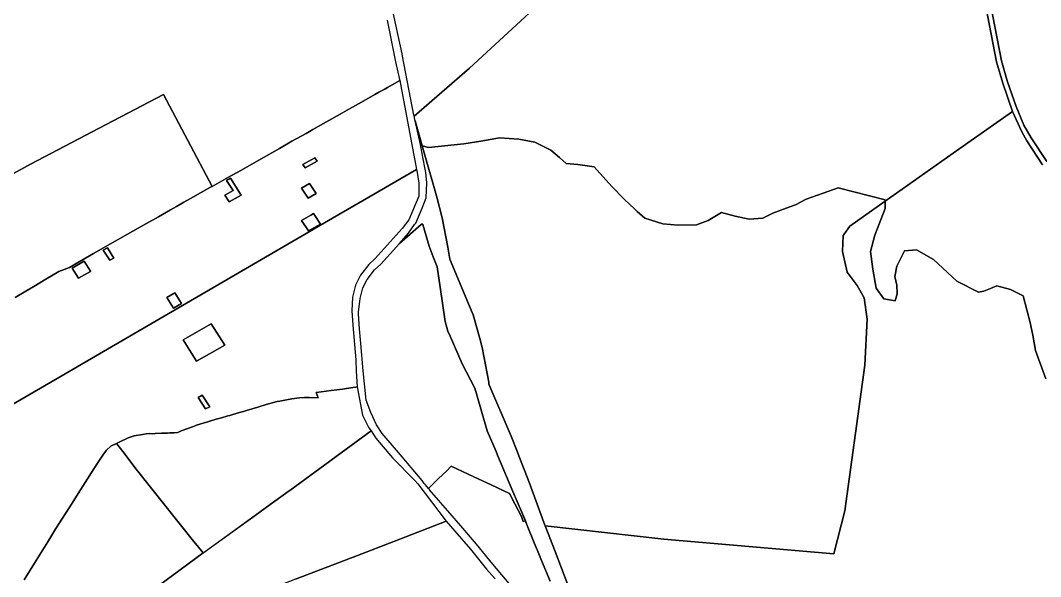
# Model space of a CAD drawing. Header units: metres. Extents: x 3 to 1005126, y 39 to 4383651.
# Drawn here: x 477771 to 479340, y 4367802 to 4368658 of the extents above; entities that cross this region are included whole.
import ezdxf

# ---------------------------------------------------------------- set-up
doc = ezdxf.new("R2010")
doc.units = ezdxf.units.M
doc.header["$MEASUREMENT"] = 0
doc.layers.add('TM_Llucmajor', color=7, linetype='Continuous')

msp = doc.modelspace()

# ---------------------------------------------------------------- linework, layer by layer
at = {"layer": 'TM_Llucmajor', "linetype": 'Continuous', "flags": 128}
for points in [[(478815.4, 4368911), (478461.6, 4368584.1), (478376.5, 4368510.1), (478376.3, 4368511.1), (478376.1, 4368511.9), (478358.7, 4368602.6), (478358, 4368606.3), (478341.9, 4368678.8)], [(479255.6, 4368678.9), (479272.3, 4368593.7), (479281.8, 4368560.9), (479296.8, 4368517.4), (479214.4, 4368459.2), (479101, 4368379.2), (479101, 4368381.3), (479028.6, 4368400.1), (479005.5, 4368391.5), (478979.3, 4368382.7), (478963, 4368373.6), (478948.6, 4368368.5), (478928, 4368360.9), (478913, 4368353.4), (478891.6, 4368351.8), (478870.5, 4368356.5), (478849.4, 4368361.8), (478828.5, 4368349.7), (478811, 4368343), (478782.7, 4368342.3), (478759.2, 4368344.6), (478731.4, 4368353.2), (478719.5, 4368363.7), (478716, 4368367), (478699.7, 4368382.5), (478680.4, 4368402), (478653.6, 4368432.1), (478628, 4368435.6), (478610.4, 4368437.3), (478600, 4368446.8), (478586.7, 4368458), (478562.1, 4368470.1), (478537.3, 4368475), (478507.7, 4368476.7), (478479, 4368471.6), (478452.7, 4368467.5), (478398.6, 4368462.1), (478389, 4368464.7), (478378.1, 4368503), (478377.7, 4368504.6), (478376.9, 4368508.2), (478376.5, 4368510.1), (478461.6, 4368584.1), (478461.6, 4368584.1), (478815.4, 4368911)], [(479349.5, 4368440.3), (479325.5, 4368476.7), (479314.5, 4368496.2), (479302.3, 4368524.9), (479289.4, 4368563.3), (479280.1, 4368595.6), (479252.6, 4368735.9)], [(479252.6, 4368735.9), (479280.1, 4368595.6), (479289.4, 4368563.3), (479302.3, 4368524.9), (479314.5, 4368496.2), (479325.5, 4368476.7), (479349.5, 4368440.3)], [(479343.1, 4368435.4), (479318.7, 4368472.5), (479311, 4368486), (479296.8, 4368517.4), (479281.8, 4368560.9), (479272.3, 4368593.7), (479255.6, 4368678.9)], [(478335, 4368657.9), (478343.6, 4368614.2), (478347.6, 4368594.1), (478354, 4368566.8), (478354.3, 4368564.9), (478335.5, 4368554.4), (478330.3, 4368551.4), (478326.1, 4368549.1), (478322.3, 4368547), (478316.2, 4368543.5), (478295.3, 4368531.8), (478277.1, 4368521.5), (478269.7, 4368517.5), (478262.4, 4368513.2), (478245.2, 4368503.5), (478220.7, 4368489.7), (478210.1, 4368483.7), (478188.5, 4368471.6), (478169.2, 4368460.6), (478133.7, 4368440.3), (478105, 4368424.2), (478094.4, 4368418.4), (478065.5, 4368402.1), (478065.5, 4368402.1), (477990.8, 4368543.7), (477902.7, 4368497.4), (477786.3, 4368436.4), (477723.3, 4368401.8)], [(477762.5, 4368231.1), (477779.1, 4368240.9), (477791.2, 4368248.2), (477810.1, 4368259.4), (477829.7, 4368271.1), (477846.3, 4368277.5), (477861.1, 4368286.1), (477883.4, 4368299.1), (477916.5, 4368317.8), (477943.5, 4368333), (477963.8, 4368344.5), (477983.1, 4368355.5), (478001.6, 4368365.9), (478010.8, 4368371.1), (478022.3, 4368377.7), (478032.5, 4368383.4), (478063.3, 4368400.9), (478065.5, 4368402.1), (478094.4, 4368418.4), (478105, 4368424.2), (478133.7, 4368440.3), (478169.2, 4368460.6), (478188.5, 4368471.6), (478210.1, 4368483.7), (478220.7, 4368489.7), (478245.2, 4368503.5), (478262.4, 4368513.2), (478269.7, 4368517.5), (478277.1, 4368521.5), (478295.3, 4368531.8), (478316.2, 4368543.5), (478322.3, 4368547), (478326.1, 4368549.1), (478330.3, 4368551.4), (478335.5, 4368554.4), (478354.3, 4368564.9), (478380.1, 4368428.4), (478306.9, 4368385.8), (478250.7, 4368353.1), (477857.9, 4368124.4), (477827.5, 4368106.7), (477807.8, 4368095.2), (477741.9, 4368056.8)], [(477723.3, 4368401.8), (477786.3, 4368436.4), (477902.7, 4368497.4), (477990.8, 4368543.7), (478065.5, 4368402.1), (478063.3, 4368400.9), (478032.5, 4368383.4), (478022.3, 4368377.7), (478010.8, 4368371.1), (478001.6, 4368365.9), (477983.1, 4368355.5), (477963.8, 4368344.5), (477943.5, 4368333), (477916.5, 4368317.8), (477883.4, 4368299.1), (477861.1, 4368286.1), (477846.3, 4368277.5), (477829.7, 4368271.1), (477810.1, 4368259.4), (477791.2, 4368248.2), (477779.1, 4368240.9), (477762.5, 4368231.1)], [(479348.4, 4368106), (479332.1, 4368149.4), (479327.9, 4368173.1), (479325.3, 4368187.4), (479324.7, 4368190.8), (479313.4, 4368233.6), (479303.9, 4368238.4), (479296.7, 4368242), (479293.9, 4368243.4), (479272.6, 4368248.9), (479263.1, 4368245.2), (479263.1, 4368245.2), (479252.8, 4368241.1), (479244.4, 4368239.2), (479211.2, 4368256.1), (479175.3, 4368289.8), (479149.1, 4368304.3), (479130.9, 4368302.8), (479119, 4368279.4), (479116, 4368263.2), (479118.7, 4368250.1), (479119.5, 4368236.6), (479116.5, 4368226), (479099.1, 4368229.3), (479087.2, 4368245.5), (479081.8, 4368274.9), (479078.6, 4368302.1), (479085, 4368327.2), (479100.8, 4368368.3), (479101, 4368379.2), (479214.4, 4368459.2), (479296.8, 4368517.4), (479311, 4368486), (479318.7, 4368472.5), (479343.1, 4368435.4)], [(478585.6, 4367794.5), (478572.5, 4367826.2), (478566, 4367841.8), (478565.1, 4367843.9), (478561.2, 4367853.5), (478549.3, 4367882.9), (478541.7, 4367901.7), (478528.2, 4367932.7), (478504.8, 4367988.7), (478502.5, 4367994.1), (478489, 4368026.1), (478472.5, 4368083.1), (478470, 4368091.8), (478450.2, 4368129.1), (478431.8, 4368171.4), (478428.2, 4368179.5), (478424, 4368194.2), (478416.5, 4368246.9), (478411.9, 4368278.5), (478405.9, 4368293.9), (478399.5, 4368309.9), (478390, 4368343.3), (478389.6, 4368343.8), (478389.1, 4368344.1), (478388.9, 4368344.2), (478388.6, 4368344.2), (478388, 4368344.1), (478387.5, 4368343.9), (478387.1, 4368343.3), (478354, 4368314.5), (478354, 4368314.5), (478368, 4368329.9), (478377.2, 4368343.4), (478378.8, 4368345.8), (478388.6, 4368368.4), (478395, 4368384.7), (478396, 4368407.7), (478394.2, 4368423.6), (478393.6, 4368428.6), (478390, 4368447.3), (478386.2, 4368466.7), (478378.1, 4368503), (478389, 4368464.7), (478410.6, 4368387.7), (478419.7, 4368354), (478428.1, 4368308.7), (478431.6, 4368289.9), (478460.3, 4368221.5), (478467.4, 4368204.6), (478477.3, 4368167.9), (478481.1, 4368154.1), (478491.1, 4368100.9), (478491.5, 4368097.6), (478525.6, 4368017.8), (478535.3, 4367992.9), (478537.5, 4367987.5), (478553.9, 4367945.3), (478577.4, 4367880.7), (478577.8, 4367879.7), (478593.2, 4367840), (478613, 4367789.1)], [(477741.9, 4368056.8), (477807.8, 4368095.2), (477827.5, 4368106.7), (477857.9, 4368124.4), (478250.7, 4368353.1), (478306.9, 4368385.8), (478380.1, 4368428.4), (478380.4, 4368426.5), (478383.9, 4368407.2), (478383.5, 4368387.3), (478368.2, 4368350.8), (478358, 4368337.2), (478316.4, 4368291.1), (478306.5, 4368281.8), (478293.8, 4368265.5), (478286.3, 4368250.3), (478281.5, 4368231.5), (478280.8, 4368210.5), (478281.9, 4368188.3), (478286.9, 4368135.1), (478287.2, 4368117.8), (478288.7, 4368093.8), (478288.8, 4368093.5), (478286.5, 4368093.2), (478282.2, 4368092.5), (478266.4, 4368090.2), (478249, 4368088.2), (478225.9, 4368085), (478228.8, 4368076.5), (478215.1, 4368077.4), (478207.8, 4368077.4), (478200, 4368076.6), (478188.4, 4368075.3), (478180.3, 4368073.8), (478169.8, 4368071.6), (478165.7, 4368071), (478149, 4368066.2), (478136.1, 4368062.3), (478118.5, 4368057.2), (478114.1, 4368055.8), (478107.7, 4368054.2), (478097.7, 4368051.1), (478092.8, 4368049.6), (478090, 4368048.9), (478079.9, 4368045.8), (478072.1, 4368043.8), (478060.6, 4368040.4), (478052, 4368037.8), (478041.9, 4368034.4), (478037.1, 4368032.7), (478018.3, 4368025.7), (478012.9, 4368023.6), (478007.3, 4368022.6), (478000.8, 4368022.6), (477997.1, 4368022.3), (477988, 4368022.4), (477977.9, 4368022), (477974.2, 4368021.5), (477969.4, 4368021.6), (477964, 4368021.2), (477958.6, 4368020.5), (477945.9, 4368018.1), (477936.5, 4368015.3), (477922.5, 4368008.4), (477909.8, 4368002.2), (477903.4, 4367996), (477897.4, 4367988.7), (477890.5, 4367977.9), (477883.7, 4367967.3), (477866.8, 4367940.9), (477859.4, 4367929.6), (477850.3, 4367914.8), (477825.5, 4367875.6), (477820.9, 4367868), (477812.8, 4367855.3), (477792.2, 4367822.3), (477776.3, 4367796.7)], [(478613, 4367789.1), (478593.2, 4367840), (478577.8, 4367879.7), (478577.8, 4367879.7), (478760.5, 4367859.2), (479022.1, 4367836.6), (479039.2, 4367902.7), (479069.6, 4368127), (479073.3, 4368197.8), (479068.8, 4368230.4), (479057.9, 4368249.4), (479042.3, 4368270), (479035.6, 4368302.1), (479036.6, 4368326.6), (479037.9, 4368328.4), (479046.7, 4368340.8), (479101, 4368379.2), (479100.8, 4368368.3), (479085, 4368327.2), (479078.6, 4368302.1), (479081.8, 4368274.9), (479087.2, 4368245.5), (479099.1, 4368229.3), (479116.5, 4368226), (479119.5, 4368236.6), (479118.7, 4368250.1), (479116, 4368263.2), (479119, 4368279.4), (479130.9, 4368302.8), (479149.1, 4368304.3), (479175.3, 4368289.8), (479211.2, 4368256.1), (479244.4, 4368239.2), (479252.8, 4368241.1), (479263.1, 4368245.2), (479272.6, 4368248.9), (479293.9, 4368243.4), (479296.7, 4368242), (479303.9, 4368238.4), (479313.4, 4368233.6), (479324.7, 4368190.8), (479325.3, 4368187.4), (479327.9, 4368173.1), (479332.1, 4368149.4), (479348.4, 4368106)], [(477776.3, 4367796.7), (477792.2, 4367822.3), (477812.8, 4367855.3), (477820.9, 4367868), (477825.5, 4367875.6), (477850.3, 4367914.8), (477859.4, 4367929.6), (477866.8, 4367940.9), (477883.7, 4367967.3), (477890.5, 4367977.9), (477897.4, 4367988.7), (477903.4, 4367996), (477909.8, 4368002.2), (477918.7, 4368006.5), (477924.8, 4367998.5), (477927.7, 4367994.7), (477928.1, 4367994.1), (477949, 4367966.7), (478037.2, 4367856.2), (478037.8, 4367855.6), (478051.8, 4367837.9), (478051.8, 4367837.9), (477947.9, 4367761.2)], [(478542.2, 4367767.7), (478497.6, 4367820.6), (478472.4, 4367851.7), (478448.5, 4367879.7), (478431.5, 4367899.2), (478400.2, 4367935), (478399.9, 4367935.5), (478398.6, 4367937.1), (478405.5, 4367944.1), (478413.5, 4367951.8), (478427.3, 4367965), (478431.8, 4367969.9), (478431.8, 4367969.9), (478433.5, 4367971.4), (478468.5, 4367955), (478495, 4367943), (478523, 4367929.7), (478531.2, 4367913.7), (478541.4, 4367893.9), (478544.3, 4367886.6), (478547.5, 4367887.3), (478549.3, 4367882.9), (478561.2, 4367853.5), (478565.1, 4367843.9), (478566, 4367841.8), (478572.5, 4367826.2), (478585.6, 4367794.5)], [(478194.1, 4367797.4), (478289.2, 4367834.2), (478345, 4367855.8), (478425.7, 4367887.1), (478439.1, 4367871.7), (478462.9, 4367843.9), (478487.9, 4367813), (478501.3, 4367797.9)]]:
    msp.add_lwpolyline(points, dxfattribs=at)
for points in [[(478389, 4368464.7), (478398.6, 4368462.1), (478452.7, 4368467.5), (478479, 4368471.6), (478507.7, 4368476.7), (478537.3, 4368475), (478562.1, 4368470.1), (478586.7, 4368458), (478600, 4368446.8), (478610.4, 4368437.3), (478628, 4368435.6), (478653.6, 4368432.1), (478680.4, 4368402), (478699.7, 4368382.5), (478716, 4368367), (478719.5, 4368363.7), (478731.4, 4368353.2), (478759.2, 4368344.6), (478782.7, 4368342.3), (478811, 4368343), (478828.5, 4368349.7), (478849.4, 4368361.8), (478870.5, 4368356.5), (478891.6, 4368351.8), (478913, 4368353.4), (478928, 4368360.9), (478948.6, 4368368.5), (478963, 4368373.6), (478979.3, 4368382.7), (479005.5, 4368391.5), (479028.6, 4368400.1), (479101, 4368381.3), (479101, 4368379.2), (479046.7, 4368340.8), (479037.9, 4368328.4), (479036.6, 4368326.6), (479035.6, 4368302.1), (479042.3, 4368270), (479057.9, 4368249.4), (479068.8, 4368230.4), (479073.3, 4368197.8), (479069.6, 4368127), (479039.2, 4367902.7), (479022.1, 4367836.6), (478760.5, 4367859.2), (478577.8, 4367879.7), (478577.4, 4367880.7), (478553.9, 4367945.3), (478537.5, 4367987.5), (478535.3, 4367992.9), (478525.6, 4368017.8), (478491.5, 4368097.6), (478491.1, 4368100.9), (478481.1, 4368154.1), (478477.3, 4368167.9), (478467.4, 4368204.6), (478460.3, 4368221.5), (478431.6, 4368289.9), (478428.1, 4368308.7), (478419.7, 4368354), (478410.6, 4368387.7), (478389, 4368464.7)], [(478205.4, 4368435.7), (478223.9, 4368446.3), (478227.2, 4368441.2), (478208.7, 4368430.6), (478208.7, 4368430.6), (478205.4, 4368435.7), (478205.4, 4368435.7)], [(478205.4, 4368435.7), (478205.4, 4368435.7), (478208.7, 4368430.6), (478208.7, 4368430.6), (478227.2, 4368441.2), (478223.9, 4368446.3), (478205.4, 4368435.7)], [(478085.4, 4368388.6), (478097.8, 4368395.6), (478087.8, 4368411.2), (478094, 4368414.6), (478110.2, 4368388.7), (478092.1, 4368378.3), (478085.4, 4368388.6)], [(478085.4, 4368388.6), (478092.1, 4368378.3), (478110.2, 4368388.7), (478094, 4368414.6), (478087.8, 4368411.2), (478097.8, 4368395.6), (478085.4, 4368388.6)], [(478203.4, 4368399.5), (478215.7, 4368406.6), (478225.6, 4368391.2), (478213.3, 4368384.1), (478203.4, 4368399.5)], [(478203.4, 4368399.5), (478213.3, 4368384.1), (478225.6, 4368391.2), (478215.7, 4368406.6), (478203.4, 4368399.5)], [(478217.3, 4368357.8), (478203.2, 4368349.8), (478213.7, 4368333.5), (478232.2, 4368344.1), (478223.8, 4368357.2), (478221.7, 4368360.4), (478217.3, 4368357.8)], [(478223.8, 4368357.2), (478232.2, 4368344.1), (478213.7, 4368333.5), (478203.2, 4368349.8), (478217.3, 4368357.8), (478221.7, 4368360.4), (478223.8, 4368357.2)], [(478431.8, 4367969.9), (478427.3, 4367965), (478413.5, 4367951.8), (478405.5, 4367944.1), (478398.6, 4367937.1), (478393.9, 4367942.8), (478392.1, 4367945.1), (478389.9, 4367948.1), (478388.7, 4367949.5), (478352.3, 4367992.6), (478327.2, 4368021.6), (478318.7, 4368035.3), (478309.6, 4368054.3), (478302.5, 4368073.1), (478298, 4368118.1), (478294.3, 4368160.5), (478292.5, 4368183), (478290.8, 4368205.8), (478290.8, 4368208.4), (478293.2, 4368229.4), (478297.5, 4368245.9), (478304, 4368259), (478315.4, 4368273.6), (478325, 4368282.6), (478354, 4368314.5), (478387.1, 4368343.3), (478387.5, 4368343.9), (478388, 4368344.1), (478388.6, 4368344.2), (478388.9, 4368344.2), (478389.1, 4368344.1), (478389.6, 4368343.8), (478390, 4368343.3), (478399.5, 4368309.9), (478405.9, 4368293.9), (478411.9, 4368278.5), (478416.5, 4368246.9), (478424, 4368194.2), (478428.2, 4368179.5), (478431.8, 4368171.4), (478450.2, 4368129.1), (478470, 4368091.8), (478472.5, 4368083.1), (478489, 4368026.1), (478502.5, 4367994.1), (478504.8, 4367988.7), (478528.2, 4367932.7), (478541.7, 4367901.7), (478547.5, 4367887.3), (478544.3, 4367886.6), (478541.4, 4367893.9), (478531.2, 4367913.7), (478523, 4367929.7), (478495, 4367943), (478468.5, 4367955), (478433.5, 4367971.4), (478431.8, 4367969.9)], [(477898.3, 4368304.1), (477904.5, 4368307.6), (477914.6, 4368291.9), (477908.4, 4368288.4), (477898.3, 4368304.1)], [(477898.3, 4368304.1), (477908.4, 4368288.4), (477914.6, 4368291.9), (477904.5, 4368307.6), (477898.3, 4368304.1)], [(477850.2, 4368276.4), (477868.7, 4368287.1), (477878.7, 4368271.5), (477878.8, 4368271.4), (477860.3, 4368260.8), (477850.2, 4368276.4)], [(477850.2, 4368276.4), (477860.3, 4368260.8), (477878.8, 4368271.4), (477878.7, 4368271.5), (477868.7, 4368287.1), (477850.2, 4368276.4)], [(477995.9, 4368231.1), (478008.2, 4368238.2), (478018.7, 4368221.9), (478006.4, 4368214.8), (477995.9, 4368231), (477995.9, 4368231.1), (477995.9, 4368231.1)], [(477995.9, 4368231.1), (477995.9, 4368231.1), (477995.9, 4368231), (478006.4, 4368214.8), (478018.7, 4368221.9), (478008.2, 4368238.2), (477995.9, 4368231.1)], [(478064.1, 4368190.6), (478020.9, 4368165.9), (478041.9, 4368133.3), (478085.1, 4368158), (478064.1, 4368190.6)], [(478064.1, 4368190.6), (478085.1, 4368158), (478041.9, 4368133.3), (478020.9, 4368165.9), (478064.1, 4368190.6)], [(477924.8, 4367998.5), (477918.7, 4368006.5), (477921.8, 4368008), (477922.5, 4368008.4), (477936.5, 4368015.3), (477945.9, 4368018.1), (477958.6, 4368020.5), (477964, 4368021.2), (477969.4, 4368021.6), (477974.2, 4368021.5), (477977.9, 4368022), (477988, 4368022.4), (477997.1, 4368022.3), (478000.8, 4368022.6), (478007.3, 4368022.6), (478012.9, 4368023.6), (478018.3, 4368025.7), (478037.1, 4368032.7), (478041.9, 4368034.4), (478052, 4368037.8), (478060.6, 4368040.4), (478072.1, 4368043.8), (478079.9, 4368045.8), (478090, 4368048.9), (478092.8, 4368049.6), (478097.7, 4368051.1), (478107.7, 4368054.2), (478114.1, 4368055.8), (478118.5, 4368057.2), (478136.1, 4368062.3), (478149, 4368066.2), (478165.7, 4368071), (478169.8, 4368071.6), (478180.3, 4368073.8), (478188.4, 4368075.3), (478200, 4368076.6), (478207.8, 4368077.4), (478215.1, 4368077.4), (478228.8, 4368076.5), (478225.9, 4368085), (478249, 4368088.2), (478266.4, 4368090.2), (478282.2, 4368092.5), (478286.5, 4368093.2), (478288.8, 4368093.5), (478288.7, 4368093.8), (478288.8, 4368093.5), (478296.8, 4368050.2), (478307, 4368030.3), (478310.4, 4368025.8), (478185.2, 4367934.3), (478184.4, 4367933.8), (478149.2, 4367908.3), (478137.6, 4367899.9), (478053.3, 4367838.9), (478051.8, 4367837.9), (478037.8, 4367855.6), (478037.2, 4367856.2), (477949, 4367966.7), (477928.1, 4367994.1), (477927.7, 4367994.7), (477924.8, 4367998.5)], [(478044.1, 4368077.3), (478055.5, 4368059.7), (478062.1, 4368062.6), (478050.3, 4368080.9), (478044.1, 4368077.3)], [(478044.1, 4368077.3), (478050.3, 4368080.9), (478062.1, 4368062.6), (478055.5, 4368059.7), (478044.1, 4368077.3)], [(477884.9, 4367677.6), (477872.8, 4367679.6), (477857.5, 4367681.7), (477846.6, 4367683.2), (477845.1, 4367683.4), (477846.7, 4367684.6), (477871.7, 4367703.5), (477905.2, 4367728.9), (477947.9, 4367761.2), (478051.8, 4367837.9), (478137.6, 4367899.9), (478149.2, 4367908.3), (478184.4, 4367933.8), (478185.2, 4367934.3), (478310.4, 4368025.8), (478317.7, 4368014.5), (478343.4, 4367984.2), (478377.3, 4367949.7), (478382.3, 4367944.1), (478425.7, 4367887.1), (478345, 4367855.8), (478289.2, 4367834.2), (478194.1, 4367797.4), (477884.9, 4367677.6)]]:
    msp.add_lwpolyline(points, close=True, dxfattribs=at)

doc.saveas('drawing.dxf')
